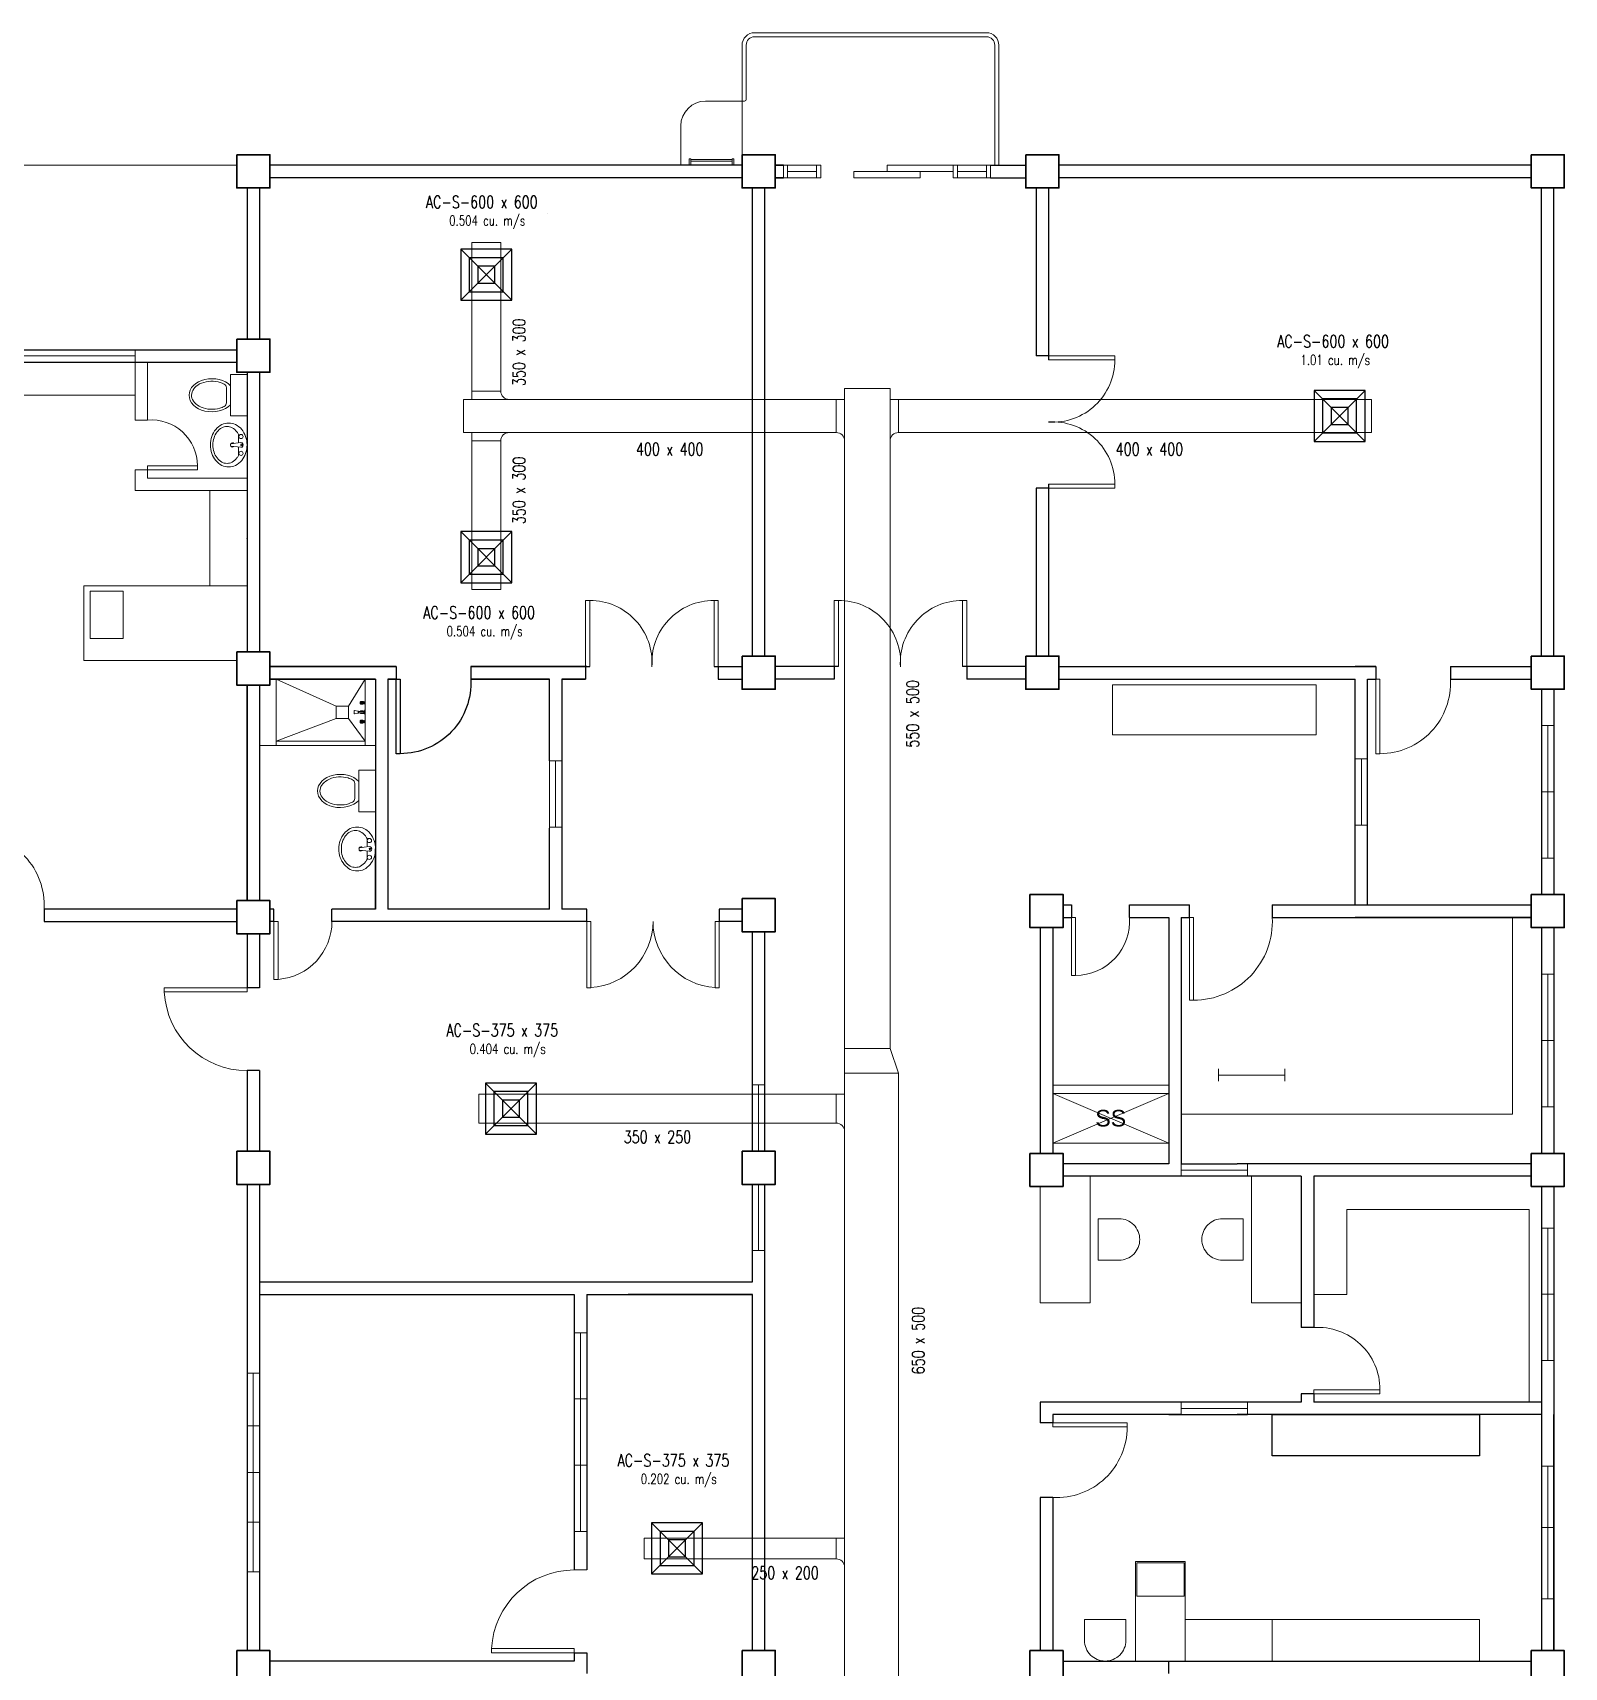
# Model space of a CAD drawing. Header units: millimetres. Extents: x -116 to 421, y 1 to 342.
# Drawn here: x 42.61 to 61.09, y 130.16 to 149.89 of the extents above; entities that cross this region are included whole.
import ezdxf

# ---------------------------------------------------------------- set-up
doc = ezdxf.new("R2010")
doc.units = ezdxf.units.MM
doc.header["$MEASUREMENT"] = 0
doc.layers.add('ahu line', color=7, linetype='Continuous', lineweight=20)
for name, color, linetype in [('diffuser', 7, 'Continuous'), ('ducting label', 7, 'Continuous'), ('Legends', 7, 'Continuous')]:
    doc.layers.add(name, color=color, linetype=linetype)
doc.styles.add('Arch-Dim', font='simplex.shx', dxfattribs={"width": 0.75})
doc.styles.add('SWISSLT175', font='swissl.ttf', dxfattribs={"height": 0.175})

# ---------------------------------------------------------------- blocks, each defined once
blk = doc.blocks.new('dr 900')
at = {"color": 8, "ltscale": 0.03}
blk.add_lwpolyline([(0, 0), (0.05, 0), (0.05, 0.9), (0, 0.9)], close=True, dxfattribs=at)
blk.add_arc((0.05, 0.049), 0.851, 356.7268, 90, dxfattribs=at)
blk = doc.blocks.new('AC-S-12')
at = {"layer": 'diffuser'}
for p, q in [((-0.15, 0.15), (0.15, -0.15)), ((0.15, 0.15), (-0.15, -0.15)), ((-0.15, 0.15), (-0.15, -0.15)), ((0.15, 0.15), (-0.15, 0.15)), ((-0.1, 0.1), (-0.1, -0.1)), ((0.1, 0.1), (-0.1, 0.1)), ((0.1, -0.1), (0.1, 0.1)), ((0.15, -0.15), (0.15, 0.15)), ((-0.05, 0.05), (-0.05, -0.05)), ((0.05, 0.05), (-0.05, 0.05)), ((0.05, -0.05), (0.05, 0.05)), ((-0.05, -0.05), (0.05, -0.05)), ((-0.15, -0.15), (0.15, -0.15)), ((-0.1, -0.1), (0.1, -0.1))]:
    blk.add_line(p, q, dxfattribs=at)
for points in [[(-0.3582, 0.3582, 0, 0.0447, 0), (-0.2951, 0.295, 0, 0, 0), (-0.15, 0.15, 0, 0, 0)], [(0.3582, 0.3582, 0, 0.0447, 0), (0.2951, 0.295, 0, 0, 0), (0.15, 0.15, 0, 0, 0)], [(-0.3582, -0.3582, 0, 0.0447, 0), (-0.2951, -0.295, 0, 0, 0), (-0.15, -0.15, 0, 0, 0)], [(0.3582, -0.3582, 0, 0.0447, 0), (0.2951, -0.295, 0, 0, 0), (0.15, -0.15, 0, 0, 0)]]:
    blk.add_lwpolyline(points, format="xyseb", dxfattribs=at)
blk = doc.blocks.new('fcu')
at = {"layer": 'diffuser', "color": 7, "xscale": 2.052644456280903, "yscale": 2.052644456280903, "zscale": 2.052644456280903}
blk.add_blockref('AC-S-12', (0, 0), dxfattribs=at)

msp = doc.modelspace()

# ---------------------------------------------------------------- linework, layer by layer
at = {"color": 8, "lineweight": 9}
for p, q in [((50.73, 149.063), (51.2, 149.063)), ((50.43, 148.288), (50.43, 148.763)), ((51.17, 148.89), (51.17, 148.415)), ((50.55, 148.366), (50.53, 148.366)), ((50.53, 148.366), (50.53, 148.286)), ((50.55, 148.286), (50.55, 148.366)), ((50.8, 148.356), (50.55, 148.356)), ((50.8, 148.336), (50.55, 148.336)), ((50.8, 148.356), (51.05, 148.356)), ((50.8, 148.336), (51.05, 148.336)), ((51.05, 148.286), (51.05, 148.366)), ((51.05, 148.366), (51.07, 148.366)), ((51.07, 148.366), (51.07, 148.286)), ((45.07, 148.288), (29.745, 148.288)), ((43.845, 145.988), (41.745, 145.99)), ((43.845, 145.913), (43.845, 146.063)), ((43.845, 145.913), (43.995, 145.913)), ((45.195, 145.79), (45.195, 144.513)), ((44.945, 145.423), (44.945, 145.604)), ((44.995, 145.763), (45.195, 145.763)), ((44.995, 145.263), (44.995, 145.763)), ((45.195, 145.763), (45.195, 145.263)), ((45.195, 145.263), (44.995, 145.263)), ((44.997, 144.928), (45.119, 144.941)), ((44.997, 144.899), (45.119, 144.885)), ((45.545, 142.088), (45.545, 141.288)), ((46.62, 142.088), (46.62, 141.288)), ((60.82, 141.326), (60.82, 141.965)), ((60.97, 141.326), (60.97, 141.965)), ((46.488, 141.669), (46.488, 141.707)), ((46.535, 141.7), (46.493, 141.709)), ((46.535, 141.676), (46.493, 141.667)), ((46.542, 141.7), (46.535, 141.7)), ((46.535, 141.7), (46.535, 141.676)), ((46.535, 141.7), (46.535, 141.676)), ((46.535, 141.676), (46.542, 141.676)), ((46.542, 141.676), (46.542, 141.7)), ((46.542, 141.696), (46.604, 141.696)), ((46.604, 141.68), (46.542, 141.68)), ((46.561, 141.815), (46.561, 141.789)), ((46.561, 141.815), (46.563, 141.815)), ((46.561, 141.789), (46.563, 141.789)), ((46.561, 141.701), (46.561, 141.696)), ((46.561, 141.701), (46.563, 141.701)), ((46.561, 141.68), (46.561, 141.675)), ((46.561, 141.675), (46.563, 141.675)), ((46.563, 141.815), (46.565, 141.818)), ((46.563, 141.815), (46.563, 141.789)), ((46.563, 141.789), (46.565, 141.785)), ((46.563, 141.701), (46.565, 141.705)), ((46.563, 141.701), (46.563, 141.696)), ((46.563, 141.68), (46.563, 141.675)), ((46.563, 141.675), (46.565, 141.671)), ((46.565, 141.818), (46.565, 141.785)), ((46.565, 141.818), (46.587, 141.818)), ((46.565, 141.785), (46.587, 141.785)), ((46.565, 141.705), (46.565, 141.696)), ((46.565, 141.705), (46.587, 141.705)), ((46.565, 141.68), (46.565, 141.671)), ((46.565, 141.671), (46.587, 141.671)), ((46.573, 141.815), (46.586, 141.815)), ((46.573, 141.808), (46.585, 141.808)), ((46.573, 141.796), (46.585, 141.796)), ((46.573, 141.789), (46.586, 141.789)), ((46.573, 141.701), (46.586, 141.701)), ((46.573, 141.675), (46.586, 141.675)), ((46.587, 141.818), (46.591, 141.816)), ((46.587, 141.815), (46.587, 141.808)), ((46.587, 141.788), (46.587, 141.796)), ((46.587, 141.785), (46.591, 141.787)), ((46.587, 141.705), (46.591, 141.703)), ((46.587, 141.701), (46.587, 141.696)), ((46.587, 141.675), (46.587, 141.68)), ((46.587, 141.671), (46.591, 141.674)), ((46.592, 141.816), (46.598, 141.816)), ((46.592, 141.788), (46.598, 141.788)), ((46.592, 141.702), (46.598, 141.702)), ((46.592, 141.674), (46.598, 141.674)), ((46.598, 141.816), (46.601, 141.815)), ((46.598, 141.816), (46.598, 141.788)), ((46.598, 141.788), (46.601, 141.788)), ((46.598, 141.702), (46.598, 141.696)), ((46.598, 141.702), (46.601, 141.701)), ((46.598, 141.68), (46.598, 141.674)), ((46.598, 141.674), (46.601, 141.675)), ((46.601, 141.815), (46.601, 141.788)), ((46.612, 141.813), (46.601, 141.813)), ((46.612, 141.79), (46.601, 141.79)), ((46.601, 141.701), (46.601, 141.696)), ((46.604, 141.699), (46.601, 141.699)), ((46.601, 141.68), (46.601, 141.675)), ((46.604, 141.677), (46.601, 141.677)), ((46.604, 141.671), (46.604, 141.705)), ((46.604, 141.705), (46.614, 141.705)), ((46.604, 141.696), (46.604, 141.68)), ((46.614, 141.671), (46.604, 141.671)), ((46.619, 141.819), (46.612, 141.815)), ((46.612, 141.815), (46.612, 141.788)), ((46.619, 141.785), (46.612, 141.788)), ((46.614, 141.705), (46.62, 141.717)), ((46.614, 141.671), (46.614, 141.705)), ((46.614, 141.705), (46.614, 141.671)), ((46.62, 141.659), (46.614, 141.671)), ((46.619, 141.819), (46.619, 141.785)), ((46.619, 141.819), (46.62, 141.819)), ((46.619, 141.785), (46.62, 141.785)), ((46.62, 141.819), (46.62, 141.785)), ((46.62, 141.717), (46.62, 141.659)), ((46.561, 141.587), (46.563, 141.587)), ((46.561, 141.587), (46.561, 141.561)), ((46.561, 141.561), (46.563, 141.561)), ((46.563, 141.587), (46.565, 141.591)), ((46.563, 141.587), (46.563, 141.561)), ((46.563, 141.561), (46.565, 141.558)), ((46.565, 141.591), (46.587, 141.591)), ((46.565, 141.591), (46.565, 141.558)), ((46.565, 141.558), (46.587, 141.558)), ((46.573, 141.587), (46.586, 141.587)), ((46.573, 141.58), (46.585, 141.58)), ((46.573, 141.568), (46.585, 141.568)), ((46.573, 141.561), (46.586, 141.561)), ((46.587, 141.591), (46.591, 141.589)), ((46.587, 141.588), (46.587, 141.58)), ((46.587, 141.561), (46.587, 141.569)), ((46.587, 141.558), (46.591, 141.56)), ((46.592, 141.588), (46.598, 141.588)), ((46.592, 141.56), (46.598, 141.56)), ((46.598, 141.588), (46.598, 141.56)), ((46.598, 141.588), (46.601, 141.588)), ((46.598, 141.56), (46.601, 141.561)), ((46.601, 141.588), (46.601, 141.561)), ((46.612, 141.586), (46.601, 141.586)), ((46.612, 141.563), (46.601, 141.563)), ((46.619, 141.591), (46.612, 141.588)), ((46.612, 141.588), (46.612, 141.561)), ((46.619, 141.557), (46.612, 141.561)), ((46.619, 141.591), (46.62, 141.591)), ((46.619, 141.591), (46.619, 141.557)), ((46.619, 141.557), (46.62, 141.557)), ((46.62, 141.591), (46.62, 141.557)), ((60.82, 140.728), (60.82, 141.528)), ((60.82, 141.528), (60.97, 141.528)), ((60.895, 141.528), (60.895, 139.928)), ((60.97, 141.528), (60.97, 139.928)), ((45.545, 141.288), (45.345, 141.288)), ((60.82, 140.126), (60.82, 141.326)), ((60.97, 140.189), (60.97, 141.389)), ((60.97, 140.126), (60.97, 141.326)), ((48.845, 140.288), (48.845, 141.101)), ((48.995, 141.101), (48.845, 141.101)), ((48.92, 141.101), (48.92, 140.301)), ((48.995, 140.701), (48.995, 141.201)), ((58.57, 140.313), (58.57, 141.189)), ((58.72, 141.126), (58.57, 141.126)), ((58.645, 141.126), (58.645, 140.326)), ((58.72, 140.726), (58.72, 141.226)), ((46.745, 140.988), (46.545, 140.988)), ((46.545, 140.988), (46.545, 140.488)), ((46.745, 140.488), (46.745, 140.988)), ((46.495, 140.829), (46.495, 140.648)), ((48.995, 140.701), (48.995, 140.201)), ((58.72, 140.726), (58.72, 140.226)), ((60.82, 140.728), (60.97, 140.728)), ((46.545, 140.488), (46.745, 140.488)), ((48.995, 140.301), (48.845, 140.301)), ((58.72, 140.326), (58.57, 140.326)), ((46.547, 140.053), (46.669, 140.066)), ((46.547, 140.024), (46.669, 140.01)), ((60.97, 139.928), (60.82, 139.928)), ((60.47, 136.838), (60.47, 139.213)), ((60.82, 138.451), (60.82, 139.09)), ((60.97, 138.451), (60.97, 139.09)), ((60.82, 137.728), (60.82, 138.528)), ((60.82, 138.528), (60.97, 138.528)), ((60.895, 138.528), (60.895, 136.928)), ((60.97, 138.528), (60.97, 136.928)), ((60.82, 138.451), (60.82, 137.251)), ((60.97, 138.451), (60.97, 137.251)), ((60.97, 137.189), (60.97, 138.389)), ((60.82, 137.728), (60.97, 137.728)), ((56.922, 137.235), (56.922, 137.385)), ((57.722, 137.31), (56.922, 137.31)), ((57.722, 137.235), (57.722, 137.385)), ((51.445, 137.191), (51.295, 137.191)), ((51.37, 137.191), (51.37, 136.391)), ((54.92, 137.188), (56.32, 137.188)), ((54.92, 137.088), (56.32, 136.488)), ((56.32, 137.088), (54.92, 136.488)), ((60.97, 136.928), (60.82, 136.928)), ((60.47, 136.838), (56.47, 136.838)), ((51.445, 136.391), (51.295, 136.391)), ((54.92, 136.488), (56.32, 136.488)), ((56.47, 136.088), (56.47, 136.238)), ((57.27, 136.163), (56.47, 136.163)), ((57.27, 136.088), (57.27, 136.238)), ((51.445, 135.991), (51.295, 135.991)), ((51.37, 135.991), (51.37, 135.191)), ((60.82, 133.363), (60.82, 135.965)), ((60.97, 135.326), (60.97, 135.965)), ((60.82, 134.664), (60.82, 135.464)), ((60.82, 135.464), (60.97, 135.464)), ((60.895, 135.464), (60.895, 133.864)), ((60.97, 135.464), (60.97, 133.864)), ((60.97, 134.126), (60.97, 135.326)), ((51.445, 135.191), (51.295, 135.191)), ((60.82, 134.664), (60.97, 134.664)), ((49.145, 133.401), (49.145, 134.201)), ((49.145, 134.201), (49.295, 134.201)), ((49.22, 134.201), (49.22, 131.801)), ((60.97, 134.126), (60.97, 133.363)), ((60.97, 133.864), (60.82, 133.864)), ((45.195, 133.714), (45.345, 133.714)), ((45.195, 132.514), (45.195, 133.714)), ((45.27, 131.314), (45.27, 133.714)), ((45.345, 133.714), (45.345, 131.314)), ((49.295, 133.401), (49.145, 133.401)), ((49.295, 133.001), (49.295, 133.401)), ((56.47, 133.213), (56.47, 133.363)), ((57.27, 133.213), (57.27, 133.363)), ((60.97, 133.363), (60.97, 133.213)), ((57.27, 133.288), (56.47, 133.288)), ((60.82, 132.451), (60.82, 133.213)), ((60.97, 132.451), (60.97, 133.213)), ((45.195, 133.077), (45.345, 133.077)), ((49.295, 133.001), (49.295, 132.601)), ((49.295, 132.601), (49.145, 132.601)), ((49.145, 132.601), (49.145, 131.801)), ((60.97, 132.589), (60.82, 132.589)), ((60.82, 132.589), (60.82, 130.989)), ((60.895, 132.589), (60.895, 130.989)), ((60.97, 131.789), (60.97, 132.589)), ((45.195, 132.514), (45.195, 131.314)), ((45.195, 132.514), (45.345, 132.514)), ((60.82, 131.251), (60.82, 132.451)), ((60.97, 131.251), (60.97, 132.451)), ((45.195, 131.914), (45.345, 131.914)), ((49.145, 131.801), (49.295, 131.801)), ((60.82, 131.851), (60.97, 131.851)), ((56.52, 130.238), (56.52, 131.438)), ((45.345, 131.314), (45.195, 131.314)), ((49.145, 131.338), (49.295, 131.338)), ((60.82, 130.989), (60.97, 130.989))]:
    msp.add_line(p, q, dxfattribs=at)
at = {"color": 8, "lineweight": 25}
for p, q in [((51.17, 148.288), (45.47, 148.288)), ((51.17, 148.138), (45.47, 148.138)), ((51.57, 148.288), (51.67, 148.288)), ((51.57, 148.288), (51.67, 148.288)), ((51.67, 148.288), (51.57, 148.288)), ((51.57, 148.138), (51.67, 148.138)), ((51.67, 148.138), (51.57, 148.138)), ((54.17, 148.288), (54.595, 148.288)), ((54.17, 148.138), (54.595, 148.138)), ((60.695, 148.288), (54.995, 148.288)), ((60.695, 148.138), (54.995, 148.138)), ((45.195, 148.015), (45.195, 146.19)), ((45.345, 148.015), (45.345, 146.19)), ((51.295, 142.365), (51.295, 148.015)), ((51.445, 142.365), (51.445, 148.015)), ((54.72, 148.015), (54.72, 145.99)), ((54.87, 148.015), (54.87, 145.94)), ((60.82, 142.365), (60.82, 148.015)), ((60.97, 142.365), (60.97, 148.015)), ((41.745, 146.063), (45.07, 146.063)), ((54.87, 145.99), (54.72, 145.99)), ((41.745, 145.913), (45.07, 145.913)), ((45.195, 145.79), (45.195, 142.415)), ((45.345, 145.79), (45.345, 142.415)), ((45.345, 145.79), (45.345, 142.415)), ((54.72, 144.39), (54.72, 142.365)), ((54.87, 144.39), (54.72, 144.39)), ((54.87, 144.44), (54.87, 142.365)), ((45.195, 144.363), (45.195, 142.415)), ((45.47, 142.238), (46.995, 142.238)), ((46.995, 142.238), (45.47, 142.238)), ((46.995, 142.238), (46.995, 142.088)), ((47.895, 142.238), (49.332, 142.238)), ((49.295, 142.238), (47.895, 142.238)), ((47.895, 142.238), (47.895, 142.088)), ((49.282, 142.238), (49.282, 142.088)), ((50.832, 142.238), (51.17, 142.238)), ((50.882, 142.238), (50.882, 142.088)), ((52.332, 142.238), (51.57, 142.238)), ((52.282, 142.238), (52.282, 142.088)), ((54.595, 142.238), (53.832, 142.238)), ((53.882, 142.238), (53.882, 142.088)), ((54.995, 142.238), (58.82, 142.238)), ((55.17, 142.238), (58.82, 142.238)), ((58.82, 142.238), (58.57, 142.238)), ((58.82, 142.238), (58.82, 142.088)), ((59.72, 142.238), (60.695, 142.238)), ((59.72, 142.238), (60.695, 142.238)), ((59.72, 142.238), (59.72, 142.088)), ((45.47, 142.088), (46.745, 142.088)), ((46.745, 142.088), (45.47, 142.088)), ((46.745, 142.088), (46.745, 139.313)), ((46.895, 142.088), (46.995, 142.088)), ((46.895, 142.088), (46.895, 139.313)), ((46.995, 142.088), (46.895, 142.088)), ((47.895, 142.088), (48.845, 142.088)), ((48.845, 142.088), (47.895, 142.088)), ((48.845, 141.101), (48.845, 142.088)), ((48.995, 142.088), (49.282, 142.088)), ((49.282, 142.088), (48.995, 142.088)), ((48.995, 142.088), (48.995, 139.313)), ((50.882, 142.088), (51.17, 142.088)), ((52.282, 142.088), (51.57, 142.088)), ((54.595, 142.088), (53.882, 142.088)), ((54.995, 142.088), (58.57, 142.088)), ((55.17, 142.088), (58.57, 142.088)), ((58.57, 139.363), (58.57, 142.088)), ((58.57, 141.114), (58.57, 142.088)), ((58.72, 142.088), (58.82, 142.088)), ((58.72, 142.088), (58.82, 142.088)), ((58.72, 139.363), (58.72, 142.088)), ((58.72, 141.114), (58.72, 142.088)), ((59.72, 142.088), (60.695, 142.088)), ((59.72, 142.088), (60.695, 142.088)), ((45.195, 142.015), (45.195, 139.415)), ((45.195, 139.415), (45.195, 142.015)), ((45.345, 142.015), (45.345, 139.415)), ((45.345, 142.015), (45.345, 139.415)), ((60.82, 141.965), (60.82, 139.49)), ((60.97, 141.965), (60.97, 139.49)), ((48.845, 139.313), (48.845, 140.288)), ((60.82, 140.126), (60.82, 139.49)), ((60.97, 140.126), (60.97, 139.49)), ((46.745, 139.313), (46.745, 140.038)), ((45.07, 139.313), (42.745, 139.313)), ((42.745, 139.313), (42.745, 139.163)), ((45.52, 139.313), (45.47, 139.313)), ((45.52, 139.163), (45.52, 139.313)), ((46.745, 139.313), (46.22, 139.313)), ((46.745, 139.313), (46.645, 139.313)), ((48.845, 139.313), (46.895, 139.313)), ((49.295, 139.313), (48.995, 139.313)), ((49.295, 139.163), (49.295, 139.313)), ((51.17, 139.313), (50.895, 139.313)), ((50.895, 139.313), (50.895, 139.163)), ((55.045, 139.363), (55.145, 139.363)), ((55.045, 139.363), (55.145, 139.363)), ((55.845, 139.363), (56.57, 139.363)), ((55.845, 139.213), (55.845, 139.363)), ((55.92, 139.363), (56.57, 139.363)), ((56.57, 139.213), (56.57, 139.363)), ((56.57, 139.213), (56.57, 139.363)), ((57.57, 139.363), (58.57, 139.363)), ((57.57, 139.363), (58.57, 139.363)), ((57.57, 139.363), (57.57, 139.213)), ((58.57, 139.363), (60.695, 139.363)), ((58.72, 139.363), (60.695, 139.363)), ((42.745, 139.163), (45.07, 139.163)), ((45.52, 139.163), (45.47, 139.163)), ((49.295, 139.163), (46.22, 139.163)), ((51.17, 139.163), (50.895, 139.163)), ((55.045, 139.213), (55.145, 139.213)), ((55.045, 139.213), (55.145, 139.213)), ((55.845, 139.213), (56.32, 139.213)), ((55.92, 139.213), (56.32, 139.213)), ((56.47, 139.213), (56.57, 139.213)), ((56.47, 139.213), (56.57, 139.213)), ((57.57, 139.213), (60.695, 139.213)), ((57.57, 139.213), (60.695, 139.213)), ((60.695, 139.213), (58.57, 139.213)), ((60.82, 139.09), (60.82, 136.365)), ((60.97, 139.09), (60.97, 136.365)), ((45.195, 139.015), (45.195, 138.363)), ((45.345, 139.015), (45.345, 138.363)), ((51.295, 136.391), (51.295, 139.04)), ((51.445, 136.391), (51.445, 139.04)), ((45.345, 138.363), (45.195, 138.363)), ((45.195, 137.363), (45.195, 136.391)), ((45.345, 137.363), (45.195, 137.363)), ((45.345, 137.363), (45.345, 136.391)), ((60.82, 137.251), (60.82, 136.365)), ((60.97, 137.251), (60.97, 136.365)), ((56.32, 136.238), (55.045, 136.238)), ((56.47, 136.238), (57.146, 136.238)), ((60.695, 136.238), (57.146, 136.238)), ((45.195, 135.991), (45.195, 134.663)), ((45.345, 135.991), (45.345, 134.813)), ((51.295, 134.813), (51.295, 135.991)), ((51.445, 134.663), (51.445, 135.991)), ((56.27, 136.088), (55.045, 136.088)), ((57.146, 136.088), (56.27, 136.088)), ((57.92, 136.088), (57.146, 136.088)), ((57.92, 136.088), (57.92, 134.263)), ((60.695, 136.088), (58.07, 136.088)), ((58.07, 136.088), (58.07, 134.263)), ((60.82, 135.965), (60.82, 130.365)), ((60.97, 135.965), (60.97, 130.365)), ((45.345, 134.813), (51.295, 134.813)), ((45.345, 134.813), (45.345, 134.663)), ((45.195, 134.663), (45.195, 130.365)), ((45.345, 134.663), (49.145, 134.663)), ((45.345, 134.663), (45.345, 130.365)), ((49.145, 134.663), (49.145, 131.338)), ((49.295, 134.663), (51.295, 134.663)), ((49.295, 134.663), (49.295, 131.338)), ((51.295, 134.663), (49.795, 134.663)), ((51.295, 130.366), (51.295, 134.663)), ((51.445, 130.366), (51.445, 134.663)), ((58.07, 134.263), (57.92, 134.263)), ((54.77, 133.363), (54.77, 133.113)), ((56.47, 133.363), (54.77, 133.363)), ((57.27, 133.363), (56.32, 133.363)), ((57.92, 133.363), (57.146, 133.363)), ((57.92, 133.463), (57.92, 133.363)), ((58.07, 133.463), (57.92, 133.463)), ((58.07, 133.463), (58.07, 133.363)), ((60.82, 133.363), (58.07, 133.363)), ((54.92, 133.213), (54.92, 133.113)), ((56.47, 133.213), (54.92, 133.213)), ((56.32, 133.213), (57.27, 133.213)), ((60.82, 133.213), (57.146, 133.213)), ((60.97, 130.365), (60.97, 133.213)), ((54.92, 133.113), (54.77, 133.113)), ((54.77, 132.213), (54.77, 130.365)), ((54.92, 132.213), (54.77, 132.213)), ((54.92, 132.213), (54.92, 130.365)), ((60.82, 131.251), (60.82, 130.365)), ((60.97, 131.251), (60.97, 130.365)), ((49.145, 130.238), (45.47, 130.238)), ((49.145, 130.338), (49.145, 130.238)), ((49.145, 130.338), (49.295, 130.338)), ((49.295, 130.338), (49.295, 130.238)), ((49.295, 130.238), (49.295, 130.088)), ((56.32, 130.088), (56.32, 130.238))]:
    msp.add_line(p, q, dxfattribs=at)
at = {"color": 8, "lineweight": 13}
for p, q in [((51.67, 148.288), (51.67, 148.138)), ((52.07, 148.288), (51.72, 148.288)), ((51.72, 148.213), (52.07, 148.213)), ((52.07, 148.138), (51.72, 148.138)), ((53.77, 148.288), (54.12, 148.288)), ((54.12, 148.213), (53.77, 148.213)), ((53.77, 148.138), (54.12, 148.138)), ((45.52, 139.163), (45.52, 138.463)), ((45.52, 139.163), (45.57, 139.163)), ((45.57, 138.463), (45.57, 139.163)), ((49.295, 139.163), (49.295, 138.363)), ((49.345, 139.163), (49.295, 139.163)), ((49.345, 138.363), (49.345, 139.163)), ((50.845, 138.363), (50.845, 139.163)), ((50.845, 139.163), (50.895, 139.163)), ((50.895, 139.163), (50.895, 138.363)), ((45.195, 138.363), (44.195, 138.363)), ((44.195, 138.363), (44.195, 138.313)), ((44.195, 138.313), (45.195, 138.313)), ((45.195, 138.313), (45.195, 138.363)), ((45.52, 138.463), (45.57, 138.463)), ((49.295, 138.363), (49.345, 138.363)), ((50.895, 138.363), (50.845, 138.363)), ((48.145, 130.338), (48.145, 130.388)), ((48.145, 130.388), (49.145, 130.388)), ((49.145, 130.388), (49.145, 130.338)), ((49.145, 130.338), (48.145, 130.338))]:
    msp.add_line(p, q, dxfattribs=at)
at = {"color": 8, "lineweight": 9, "ltscale": 0.4}
for p, q in [((43.845, 145.213), (43.845, 145.913)), ((43.995, 145.213), (43.995, 145.913)), ((43.845, 145.513), (41.62, 145.513)), ((43.995, 145.213), (43.845, 145.213)), ((43.995, 144.613), (43.845, 144.613)), ((43.845, 144.613), (43.845, 144.363)), ((43.995, 144.613), (43.995, 144.513)), ((45.195, 144.513), (43.995, 144.513)), ((45.195, 144.513), (43.995, 144.513)), ((45.195, 144.363), (43.845, 144.363)), ((54.77, 135.965), (54.77, 134.563)), ((55.37, 136.088), (55.37, 134.563)), ((57.32, 136.088), (57.32, 134.563)), ((60.67, 135.688), (58.47, 135.688)), ((58.47, 135.688), (58.47, 134.663)), ((60.67, 135.688), (60.67, 133.363)), ((55.37, 134.563), (54.77, 134.563)), ((57.32, 134.563), (57.92, 134.563)), ((58.47, 134.663), (58.07, 134.663))]:
    msp.add_line(p, q, dxfattribs=at)
at = {"color": 8, "lineweight": 13, "ltscale": 0.4}
msp.add_line((43.995, 144.663), (43.995, 144.613), dxfattribs=at)
at = {"color": 8, "lineweight": 9, "ltscale": 0.3}
for p, q in [((46.27, 141.763), (45.545, 142.088)), ((46.42, 141.763), (46.62, 142.088)), ((46.27, 141.613), (45.545, 141.338)), ((46.42, 141.613), (46.62, 141.338)), ((54.92, 137.088), (56.32, 137.088))]:
    msp.add_line(p, q, dxfattribs=at)
at = {"color": 8, "lineweight": 25, "ltscale": 0.3}
for p, q in [((46.22, 139.163), (46.22, 139.313)), ((55.145, 139.363), (55.145, 139.213)), ((54.77, 139.09), (54.77, 136.365)), ((54.92, 139.09), (54.92, 136.365)), ((56.32, 139.213), (56.32, 136.238)), ((56.47, 139.213), (56.47, 136.238)), ((55.045, 130.238), (60.695, 130.238)), ((56.32, 130.238), (60.695, 130.238))]:
    msp.add_line(p, q, dxfattribs=at)
at = {"color": 8, "lineweight": 9, "transparency": 33554687}
for points in [[(54.27, 148.288), (54.27, 149.738, 0.414214), (54.12, 149.888), (51.32, 149.888, 0.414214), (51.17, 149.738), (51.17, 148.413), (51.17, 149.063)], [(54.22, 148.288), (54.22, 149.738, 0.414214), (54.12, 149.838), (51.32, 149.838, 0.414214), (51.22, 149.738), (51.22, 149.083)]]:
    msp.add_lwpolyline(points, format="xyb", dxfattribs=at)
at = {"color": 8, "lineweight": 35}
for points in [[(45.07, 148.415), (45.47, 148.415), (45.47, 148.015), (45.07, 148.015)], [(51.17, 148.415), (51.57, 148.415), (51.57, 148.015), (51.17, 148.015)], [(54.595, 148.415), (54.995, 148.415), (54.995, 148.015), (54.595, 148.015)], [(60.695, 148.415), (61.095, 148.415), (61.095, 148.015), (60.695, 148.015)], [(45.07, 146.19), (45.47, 146.19), (45.47, 145.79), (45.07, 145.79)], [(45.07, 142.415), (45.47, 142.415), (45.47, 142.015), (45.07, 142.015)], [(51.17, 142.365), (51.57, 142.365), (51.57, 141.965), (51.17, 141.965)], [(54.595, 142.365), (54.995, 142.365), (54.995, 141.965), (54.595, 141.965)], [(60.695, 142.365), (61.095, 142.365), (61.095, 141.965), (60.695, 141.965)], [(54.645, 139.49), (55.045, 139.49), (55.045, 139.09), (54.645, 139.09)], [(60.695, 139.49), (61.095, 139.49), (61.095, 139.09), (60.695, 139.09)], [(45.07, 139.415), (45.47, 139.415), (45.47, 139.015), (45.07, 139.015)], [(51.17, 139.44), (51.57, 139.44), (51.57, 139.04), (51.17, 139.04)], [(45.07, 136.391), (45.47, 136.391), (45.47, 135.991), (45.07, 135.991)], [(51.17, 136.391), (51.57, 136.391), (51.57, 135.991), (51.17, 135.991)], [(54.645, 136.365), (55.045, 136.365), (55.045, 135.965), (54.645, 135.965)], [(60.695, 136.365), (61.095, 136.365), (61.095, 135.965), (60.695, 135.965)], [(45.07, 130.365), (45.47, 130.365), (45.47, 129.965), (45.07, 129.965)], [(51.17, 130.366), (51.57, 130.366), (51.57, 129.966), (51.17, 129.966)], [(54.645, 130.365), (55.045, 130.365), (55.045, 129.965), (54.645, 129.965)], [(60.695, 130.365), (61.095, 130.365), (61.095, 129.965), (60.695, 129.965)]]:
    msp.add_lwpolyline(points, close=True, dxfattribs=at)
at = {"color": 8, "lineweight": 13}
for points in [[(51.72, 148.288), (51.72, 148.138), (51.67, 148.138), (51.67, 148.288)], [(52.12, 148.288), (52.12, 148.138), (52.07, 148.138), (52.07, 148.288)], [(53.32, 148.213), (52.52, 148.213), (52.52, 148.138), (53.32, 148.138)], [(53.72, 148.288), (52.92, 148.288), (52.92, 148.213), (53.72, 148.213)], [(53.72, 148.288), (53.72, 148.138), (53.77, 148.138), (53.77, 148.288)], [(54.12, 148.288), (54.12, 148.138), (54.17, 148.138), (54.17, 148.288)], [(56.57, 139.213), (56.62, 139.213), (56.62, 138.213), (56.57, 138.213)]]:
    msp.add_lwpolyline(points, close=True, dxfattribs=at)
at = {"color": 8, "lineweight": 9}
for points in [[(41.745, 146.063), (43.845, 146.063), (43.845, 145.913), (41.745, 145.913)], [(55.641, 141.417), (58.099, 141.417), (58.099, 142.017), (55.641, 142.017)], [(60.82, 141.528), (60.97, 141.528), (60.97, 139.928), (60.82, 139.928)], [(48.845, 141.101), (48.995, 141.101), (48.995, 140.301), (48.845, 140.301)], [(48.845, 141.101), (48.995, 141.101), (48.995, 140.301), (48.845, 140.301)], [(58.57, 141.126), (58.72, 141.126), (58.72, 140.326), (58.57, 140.326)], [(60.82, 138.528), (60.97, 138.528), (60.97, 136.928), (60.82, 136.928)], [(51.295, 137.191), (51.445, 137.191), (51.445, 136.391), (51.295, 136.391)], [(56.47, 136.238), (57.27, 136.238), (57.27, 136.088), (56.47, 136.088)], [(51.295, 135.991), (51.445, 135.991), (51.445, 135.191), (51.295, 135.191)], [(60.82, 135.464), (60.97, 135.464), (60.97, 133.864), (60.82, 133.864)], [(49.145, 134.201), (49.295, 134.201), (49.295, 131.801), (49.145, 131.801)], [(45.195, 131.314), (45.195, 133.714), (45.345, 133.714), (45.345, 131.314)], [(45.195, 133.714), (45.345, 133.714), (45.345, 131.314), (45.195, 131.314)], [(56.47, 133.363), (57.27, 133.363), (57.27, 133.213), (56.47, 133.213)], [(60.82, 132.589), (60.97, 132.589), (60.97, 130.989), (60.82, 130.989)], [(56.52, 131.438), (56.52, 130.238), (55.92, 130.238), (55.92, 131.438)], [(56.52, 130.738), (56.52, 130.238), (57.57, 130.238), (57.57, 130.738)]]:
    msp.add_lwpolyline(points, close=True, dxfattribs=at)
at = {"color": 8, "lineweight": 13, "ltscale": 0.03}
for points in [[(54.87, 145.99), (54.87, 145.94), (55.67, 145.94), (55.67, 145.99)], [(43.995, 144.613), (43.995, 144.663), (44.595, 144.663), (44.595, 144.613)], [(54.87, 144.39), (54.87, 144.44), (55.67, 144.44), (55.67, 144.39)], [(49.282, 142.238), (49.332, 142.238), (49.332, 143.038), (49.282, 143.038)], [(50.882, 142.238), (50.832, 142.238), (50.832, 143.038), (50.882, 143.038)], [(52.282, 142.238), (52.332, 142.238), (52.332, 143.038), (52.282, 143.038)], [(53.882, 142.238), (53.832, 142.238), (53.832, 143.038), (53.882, 143.038)], [(58.82, 142.088), (58.87, 142.088), (58.87, 141.188), (58.82, 141.188)], [(55.145, 139.213), (55.195, 139.213), (55.195, 138.513), (55.145, 138.513)], [(58.07, 133.463), (58.07, 133.513), (58.87, 133.513), (58.87, 133.463)], [(54.92, 133.113), (54.92, 133.063), (55.82, 133.063), (55.82, 133.113)]]:
    msp.add_lwpolyline(points, close=True, dxfattribs=at)
at = {"color": 8, "lineweight": 9}
for points in [[(44.974, 144.648, -0.11576), (44.891, 144.667, -0.104047), (44.818, 144.726, -0.090875), (44.77, 144.81, -0.083344), (44.753, 144.913, -0.083344), (44.77, 145.017, -0.090875), (44.818, 145.101, -0.104047), (44.891, 145.159, -0.11576), (44.974, 145.178, -0.11576), (45.056, 145.159, -0.104047), (45.13, 145.101, -0.090875), (45.178, 145.017, -0.083344), (45.195, 144.913, -0.083344), (45.178, 144.81, -0.090875), (45.13, 144.726, -0.104047), (45.056, 144.667, -0.11576)], [(46.524, 140.303, 0.11576), (46.441, 140.284, 0.104047), (46.368, 140.226, 0.090875), (46.32, 140.142, 0.083344), (46.303, 140.038, 0.083344), (46.32, 139.935, 0.090875), (46.368, 139.851, 0.104047), (46.441, 139.792, 0.11576), (46.524, 139.773, 0.11576), (46.606, 139.792, 0.104047), (46.68, 139.851, 0.090875), (46.728, 139.935, 0.083344), (46.745, 140.038, 0.083344), (46.728, 140.142, 0.090875), (46.68, 140.226, 0.104047), (46.606, 140.284, 0.11576)]]:
    msp.add_lwpolyline(points, format="xyb", close=True, dxfattribs=at)
for points in [[(44.953, 144.691, -0.124838), (44.89, 144.706, -0.105788), (44.833, 144.756, -0.086697), (44.796, 144.826, -0.076776), (44.783, 144.913, -0.076776), (44.796, 145.001, -0.086697), (44.833, 145.07, -0.105788), (44.89, 145.12, -0.124838), (44.953, 145.136, -0.124838), (45.015, 145.12, -0.105788), (45.073, 145.07, -0.040067), (45.093, 145.04), (45.093, 144.938, -0.040067)], [(45.093, 144.889), (45.093, 144.787, -0.040067), (45.073, 144.756, -0.105788), (45.015, 144.706, -0.124838), (44.953, 144.691, -0.124838)], [(46.503, 140.261, 0.124838), (46.44, 140.245, 0.105788), (46.383, 140.195, 0.086697), (46.346, 140.126, 0.076776), (46.333, 140.038, 0.076776), (46.346, 139.951, 0.086697), (46.383, 139.881, 0.105788), (46.44, 139.831, 0.124838), (46.503, 139.816, 0.124838), (46.565, 139.831, 0.105788), (46.623, 139.881, 0.040067), (46.643, 139.912), (46.643, 140.014, 0.040067)], [(46.643, 140.063), (46.643, 140.165, 0.040067), (46.623, 140.195, 0.105788), (46.565, 140.245, 0.124838), (46.503, 140.261, 0.124838)]]:
    msp.add_lwpolyline(points, format="xyb", dxfattribs=at)
at = {"color": 8, "lineweight": 9, "ltscale": 0.3}
for points in [[(45.195, 143.213), (45.195, 144.363), (44.745, 144.363), (44.745, 143.213)], [(43.7, 142.578), (43.3, 142.578), (43.3, 143.148), (43.7, 143.148)], [(56.505, 131.423), (56.505, 131.023), (55.935, 131.023), (55.935, 131.423)]]:
    msp.add_lwpolyline(points, close=True, dxfattribs=at)
for points in [[(45.195, 142.415), (45.195, 143.213), (43.225, 143.213), (43.225, 142.313), (45.07, 142.313)], [(46.62, 141.338), (45.545, 141.338), (45.545, 141.288), (46.745, 141.288), (46.745, 141.288)]]:
    msp.add_lwpolyline(points, dxfattribs=at)
at = {"color": 8, "lineweight": 9, "ltscale": 0.03}
msp.add_lwpolyline([(46.42, 141.613), (46.42, 141.763), (46.27, 141.763), (46.27, 141.613)], close=True, dxfattribs=at)
at = {"color": 8, "lineweight": 9, "ltscale": 0.6}
for points in [[(55.72, 135.076), (55.47, 135.076), (55.47, 135.576), (55.72, 135.576, -0.414214), (55.97, 135.326, -0.414214)], [(56.97, 135.076), (57.22, 135.076), (57.22, 135.576), (56.97, 135.576, 0.414214), (56.72, 135.326, 0.414214)], [(55.303, 130.488), (55.303, 130.738), (55.803, 130.738), (55.803, 130.488, -0.414214), (55.553, 130.238, -0.414214)]]:
    msp.add_lwpolyline(points, format="xyb", close=True, dxfattribs=at)
at = {"color": 8, "lineweight": 25, "ltscale": 0.4}
msp.add_lwpolyline([(57.57, 133.213), (60.07, 133.213), (60.07, 132.713), (57.57, 132.713)], close=True, dxfattribs=at)
at = {"color": 8, "lineweight": 9, "ltscale": 0.4}
msp.add_lwpolyline([(57.57, 130.738), (60.07, 130.738), (60.07, 130.238), (57.57, 130.238)], close=True, dxfattribs=at)
at = {"color": 8, "lineweight": 9}
for centre, radius in [((45.122, 145.015), 0.0255), ((45.122, 144.812), 0.0255), ((45.128, 144.913), 0.0095), ((46.672, 140.14), 0.0255), ((46.678, 140.038), 0.0095), ((46.672, 139.937), 0.0255)]:
    msp.add_circle(centre, radius, dxfattribs=at)
for centre, radius, start, end in [((50.73, 148.763), 0.3, 90, 180), ((51.2, 149.083), 0.02, 270, 0), ((44.895, 145.604), 0.05, 0, 61.9916), ((44.895, 145.423), 0.05, 298.1501, 0), ((45.02, 144.913), 0.025, 161.3793, 198.6207), ((45.091, 144.913), 0.0948, 171.2026, 188.7974), ((45.02, 144.913), 0.025, 48.7978, 143.6932), ((45.02, 144.913), 0.025, 216.3068, 311.2022), ((45.122, 144.913), 0.028, 263.7545, 96.2455), ((46.445, 140.829), 0.05, 0, 61.8499), ((46.445, 140.648), 0.05, 298.0084, 360), ((46.641, 140.038), 0.0948, 171.2026, 188.7974), ((46.57, 140.038), 0.025, 48.7978, 143.6932), ((46.672, 140.038), 0.028, 263.7545, 96.2455), ((46.57, 140.038), 0.025, 161.3793, 198.6207), ((46.57, 140.038), 0.025, 216.3068, 311.2022)]:
    msp.add_arc(centre, radius, start, end, dxfattribs=at)
at = {"color": 8, "lineweight": 13, "ltscale": 0.03}
for centre, radius, start, end in [((54.918, 145.94), 0.752, 266.3048, 0), ((44.043, 144.663), 0.552, 0, 94.9791), ((54.918, 144.44), 0.752, 0, 93.6952), ((49.332, 142.286), 0.752, 356.3048, 90), ((50.832, 142.286), 0.752, 90, 183.6952), ((52.332, 142.286), 0.752, 356.3048, 90), ((53.832, 142.286), 0.752, 90, 183.6952), ((58.87, 142.039), 0.851, 270, 3.2732), ((41.895, 139.362), 0.851, 356.7268, 90), ((55.195, 139.165), 0.652, 270, 4.2422), ((58.118, 133.513), 0.752, 0, 93.6952), ((54.968, 133.063), 0.851, 266.7268, 0)]:
    msp.add_arc(centre, radius, start, end, dxfattribs=at)
at = {"color": 8, "lineweight": 13}
for centre, radius, start, end in [((45.52, 139.163), 0.7, 274.096, 0), ((49.295, 139.163), 0.8, 273.5833, 360), ((50.895, 139.163), 0.8, 180, 266.4167), ((56.62, 139.164), 0.951, 270, 2.9376), ((45.195, 138.363), 1, 182.866, 270), ((49.145, 130.338), 1, 90, 177.134)]:
    msp.add_arc(centre, radius, start, end, dxfattribs=at)
at = {"color": 8, "lineweight": 9, "extrusion": (0, 0, -1)}
msp.add_ellipse((44.77, 145.513), major_axis=(0.275, 0), ratio=0.727273, start_param=0.612555, end_param=5.670631, dxfattribs=at)
at = {"color": 8, "lineweight": 9, "extrusion": (-2.88216e-41, -4.99074e-41, -1)}
msp.add_ellipse((46.491, 141.705), major_axis=(-0.00268, 0.00268), ratio=1, start_param=6.066732, end_param=7.436794, dxfattribs=at)
at = {"color": 8, "lineweight": 9}
for centre, major_axis, ratio, start_param, end_param in [((46.491, 141.671), (-0.00268, 0.00268), 1, 1.354119, 2.724181), ((46.574, 141.827), (0.00896, 0.00896), 1, 3.15309, 3.864175), ((46.569, 141.802), (0.00268, 0.00268), 1, 1.643677, 3.068487), ((46.574, 141.776), (-0.00896, 0.00896), 1, -0.722807, -0.011722), ((46.574, 141.714), (0.00896, 0.00896), 1, 3.15309, 3.864175), ((46.574, 141.662), (0.00896, 0.00896), 1, 0.847989, 1.559075), ((46.574, 141.797), (0.00738, 0.00738), 1, 0.858879, 1.643677), ((46.574, 141.806), (-0.00738, 0.00738), 1, 1.497691, 2.282489), ((46.585, 141.804), (0.00268, 0.00268), 1, 0.157647, 0.785286), ((46.585, 141.799), (0.00268, 0.00268), 1, 3.926878, 4.554518), ((46.586, 141.819), (-0.00268, 0.00268), 1, 2.356082, 2.983721), ((46.586, 141.785), (-0.00268, 0.00268), 1, -1.41315, -0.785511), ((46.586, 141.705), (0.00268, 0.00268), 1, 3.926878, 4.554518), ((46.586, 141.671), (0.00268, 0.00268), 1, 0.157647, 0.785286), ((46.579, 141.83), (-0.0118, 0.0118), 1, 2.876824, 3.009049), ((46.58, 141.797), (-0.00887, 0.00887), 1, 4.509022, 4.870036), ((46.58, 141.806), (-0.00887, 0.00887), 1, 2.983721, 3.344735), ((46.579, 141.773), (0.0118, 0.0118), 1, 0.132318, 0.264544), ((46.579, 141.716), (-0.0118, 0.0118), 1, 2.876824, 3.009049), ((46.579, 141.66), (-0.0118, 0.0118), 1, -1.438478, -1.306252), ((46.592, 141.819), (-0.00268, 0.00268), 1, 1.862141, 2.356082), ((46.588, 141.802), (0.00268, 0.00268), 1, 4.915531, 6.079819), ((46.592, 141.784), (-0.00268, 0.00268), 1, -0.785511, -0.291569), ((46.592, 141.706), (0.00268, 0.00268), 1, 3.432937, 3.926878), ((46.592, 141.67), (0.00268, 0.00268), 1, 0.785286, 1.279227), ((46.574, 141.6), (0.00896, 0.00896), 1, 3.15309, 3.864175), ((46.569, 141.574), (0.00268, 0.00268), 1, 1.643677, 3.068487), ((46.574, 141.549), (-0.00896, 0.00896), 1, -0.722807, -0.011722), ((46.574, 141.57), (0.00738, 0.00738), 1, 0.858879, 1.643677), ((46.574, 141.579), (-0.00738, 0.00738), 1, 1.497691, 2.282489), ((46.585, 141.577), (0.00268, 0.00268), 1, 0.157647, 0.785286), ((46.585, 141.572), (0.00268, 0.00268), 1, 3.926878, 4.554518), ((46.586, 141.591), (-0.00268, 0.00268), 1, 2.356082, 2.983721), ((46.586, 141.558), (-0.00268, 0.00268), 1, -1.41315, -0.785511), ((46.579, 141.603), (0.0118, 0.0118), 1, 4.44762, 4.579846), ((46.58, 141.57), (-0.00887, 0.00887), 1, 4.509022, 4.870036), ((46.58, 141.579), (-0.00887, 0.00887), 1, 2.983721, 3.344735), ((46.579, 141.546), (0.0118, 0.0118), 1, 0.132318, 0.264544), ((46.592, 141.592), (-0.00268, 0.00268), 1, 1.862141, 2.356082), ((46.588, 141.574), (0.00268, 0.00268), 1, 4.915531, 6.079819), ((46.592, 141.557), (-0.00268, 0.00268), 1, -0.785511, -0.291569), ((46.32, 140.738), (0.275, 0), 0.727273, 0.612555, 5.670631)]:
    msp.add_ellipse(centre, major_axis=major_axis, ratio=ratio, start_param=start_param, end_param=end_param, dxfattribs=at)
for points in [[(44.918, 145.378), (44.902, 145.37), (44.884, 145.362), (44.793, 145.335), (44.706, 145.34), (44.574, 145.398), (44.533, 145.448), (44.519, 145.546), (44.545, 145.599), (44.656, 145.673), (44.74, 145.69), (44.854, 145.675), (44.889, 145.663), (44.918, 145.648)], [(46.468, 140.873), (46.452, 140.882), (46.434, 140.889), (46.343, 140.916), (46.256, 140.911), (46.124, 140.853), (46.083, 140.803), (46.069, 140.705), (46.095, 140.653), (46.206, 140.579), (46.29, 140.561), (46.404, 140.576), (46.439, 140.588), (46.468, 140.604)]]:
    msp.add_open_spline(points, degree=3, knots=[0.937253, 0.937253, 0.937253, 0.937253, 1.185372, 1.185372, 2.113864, 2.113864, 3.042356, 3.042356, 3.970847, 3.970847, 4.899339, 4.899339, 5.346062, 5.346062, 5.346062, 5.346062], dxfattribs=at)
for p in [(45.195, 143.788), (60.82, 140.789), (60.82, 140.726), (60.82, 137.789), (60.82, 134.726), (60.82, 131.851)]:
    msp.add_point(p, dxfattribs=at)
at = {"color": 8, "lineweight": 9, "ltscale": 0.3}
msp.add_point((55.52, 136.788), dxfattribs=at)
at = {"layer": 'ahu line', "linetype": 'Continuous'}
for p, q in [((48.257, 147.356), (47.907, 147.356)), ((52.407, 145.594), (52.957, 145.594)), ((52.407, 145.594), (52.407, 144.963)), ((52.957, 145.594), (52.957, 144.963)), ((47.807, 145.463), (47.807, 145.063)), ((47.807, 145.463), (48.357, 145.463)), ((48.257, 145.563), (47.907, 145.563)), ((52.307, 145.063), (52.307, 145.463)), ((58.769, 145.463), (52.957, 145.463)), ((53.057, 145.063), (53.057, 145.463)), ((58.769, 145.463), (58.769, 145.063)), ((47.807, 145.063), (48.357, 145.063)), ((58.769, 145.063), (53.057, 145.063)), ((48.257, 144.963), (47.907, 144.963)), ((52.957, 144.963), (52.957, 137.631)), ((47.907, 143.17), (48.257, 143.17)), ((52.407, 137.631), (52.957, 137.631)), ((53.057, 137.331), (52.957, 137.631)), ((52.407, 137.331), (53.057, 137.331)), ((53.057, 137.331), (53.057, 118.037)), ((47.994, 137.081), (47.994, 136.731)), ((47.994, 137.081), (52.407, 137.081)), ((52.307, 136.731), (52.307, 137.081)), ((47.994, 136.731), (52.307, 136.731)), ((49.988, 131.472), (49.988, 131.722)), ((49.988, 131.722), (52.407, 131.722)), ((52.307, 131.472), (52.307, 131.722)), ((49.988, 131.472), (52.307, 131.472))]:
    msp.add_line(p, q, dxfattribs=at)
for points in [[(47.907, 147.356), (47.907, 145.463)], [(47.907, 145.063), (47.907, 143.17)]]:
    msp.add_lwpolyline(points, dxfattribs=at)
for points in [[(48.257, 147.356), (48.257, 145.563, 0.414214), (48.357, 145.463), (52.407, 145.463)], [(52.407, 118.187), (52.407, 144.963, 0.414214), (52.307, 145.063), (48.357, 145.063, 0.414214), (48.257, 144.963), (48.257, 143.17)]]:
    msp.add_lwpolyline(points, format="xyb", dxfattribs=at)
for centre, start, end in [((53.057, 144.963), 90, 180), ((52.307, 136.631), 0, 90), ((52.307, 131.372), 0, 90)]:
    msp.add_arc(centre, 0.1, start, end, dxfattribs=at)

# ---------------------------------------------------------------- block references
at = {"color": 8, "lineweight": 13, "xscale": -1, "rotation": 180}
msp.add_blockref('dr 900', (46.995, 142.088), dxfattribs=at)
at = {"layer": 'Legends', "linetype": 'Continuous', "lineweight": 25}
for p in [(48.082, 146.967), (58.382, 145.263), (48.082, 143.559), (48.379, 136.906), (50.385, 131.597)]:
    msp.add_blockref('fcu', p, dxfattribs=at)

# ---------------------------------------------------------------- texts
at = {"color": 8, "lineweight": 9, "ltscale": 0.4, "insert": (55.62, 136.788), "char_height": 0.2, "attachment_point": 5, "line_spacing_factor": 0.9, "style": 'SWISSLT175'}
msp.add_mtext('SS', dxfattribs=at)
at = {"layer": 'ducting label', "color": 3, "linetype": 'Continuous', "lineweight": 25, "attachment_point": 1, "style": 'Arch-Dim'}
for s, width, insert, char_height in [('\\A1;AC-S-600 x 600', 1.719, (47.353, 147.92), 0.15), ('\\A1;0.504 cu. m/s', 1.719, (47.635, 147.681), 0.12), ('\\A1;AC-S-600 x 600', 1.719, (57.628, 146.239), 0.15), ('\\A1;1.01 cu. m/s', 1.719, (57.91, 145.999), 0.12), ('\\A1;400 x 400', 1.19515, (49.889, 144.938), 0.15), ('\\A1;400 x 400', 1.19515, (55.68, 144.938), 0.15), ('\\A1;AC-S-600 x 600', 1.719, (47.321, 142.965), 0.15), ('\\A1;0.504 cu. m/s', 1.719, (47.603, 142.726), 0.12), ('\\A1;AC-S-375 x 375', 1.719, (47.6, 137.926), 0.15), ('\\A1;0.404 cu. m/s', 1.719, (47.882, 137.686), 0.12), ('\\A1;350 x 250', 1.19515, (49.741, 136.638), 0.15), ('\\A1;AC-S-375 x 375', 1.719, (49.666, 132.735), 0.15), ('\\A1;0.202 cu. m/s', 1.719, (49.947, 132.496), 0.12), ('\\A1;250 x 200', 1.19515, (51.281, 131.378), 0.15)]:
    msp.add_mtext_dynamic_manual_height_columns(s, width=width, gutter_width=1.011, heights=[0], dxfattribs=dict(at, insert=insert, char_height=char_height))
at = {"layer": 'ducting label', "color": 3, "linetype": 'Continuous', "lineweight": 25, "char_height": 0.15, "attachment_point": 1, "rotation": 90, "style": 'Arch-Dim'}
for s, heights, insert in [('\\A1;350 x 300', [0], (48.403, 145.624)), ('\\A1;350 x 300', [0], (48.403, 143.957)), ('\\A1;550 x 500', [0], (53.155, 141.261)), ('\\A1;650 x 500', [0.15], (53.222, 133.698))]:
    msp.add_mtext_dynamic_manual_height_columns(s, width=1.19515, gutter_width=1.011, heights=heights, dxfattribs=dict(at, insert=insert))

doc.saveas('drawing.dxf')
